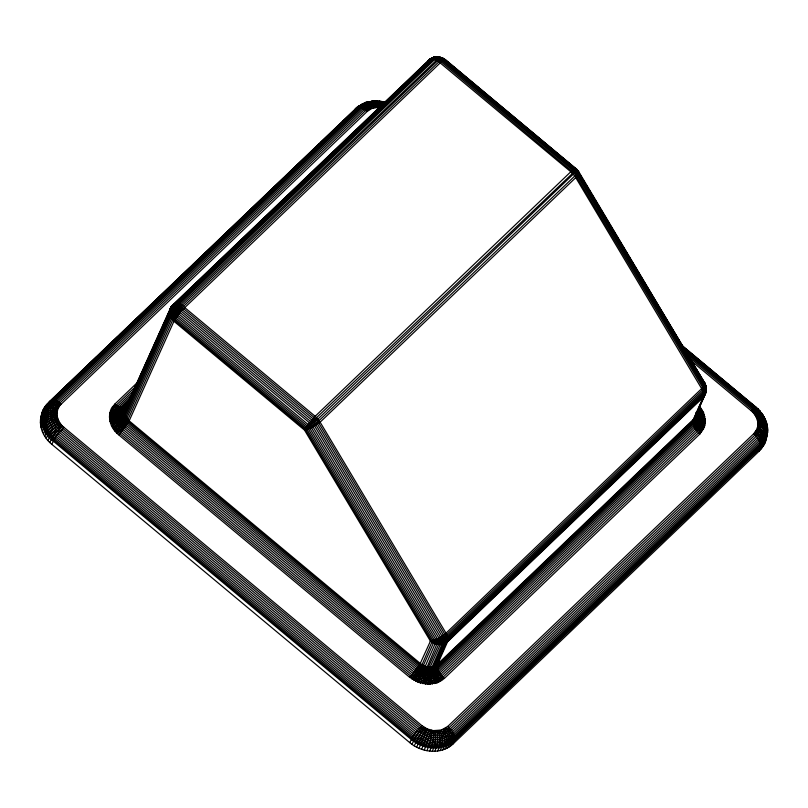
<?xml version="1.0" encoding="UTF-8"?>
<svg xmlns="http://www.w3.org/2000/svg" width="808" height="808" viewBox="0 0 808 808"><rect width="100%" height="100%" fill="white"/><g stroke="black" fill="none" stroke-linecap="round" stroke-linejoin="round"><path stroke-width="1.21" d="M690.103 359.853L751.056 410.656C755.5 414.322 758.55 420.099 757.753 425.957C772.185 429.422 766.529 443.592 758.975 451.298L452.995 743.996C441.087 755.025 421.534 752.642 409.767 742.633L51.763 444.289C42.885 437.158 37.491 424.412 42.077 413.413C43.895 404.646 53.318 395.274 61.145 404.192L367.125 111.494L371.761 108.494L379.538 107.131L381.083 105.767L379.992 101.303L373.629 101.333L377.134 100.939L377.993 101.586L379.538 107.131L377.578 105.656C377.467 102.091 373.478 98.93 370.559 102.131M689.244 357.257L752.137 409.666C759.773 415.363 762.681 427.957 755.086 434.906L449.107 727.604C441.289 734.846 428.442 733.28 420.705 726.705L62.711 428.361C55.065 422.675 52.156 410.07 59.752 403.131L365.731 110.423L372.579 106.505L381.083 105.767M136.36 385.901L116.342 405.05C107.757 412.898 111.039 427.159 119.685 433.593L410.858 676.245C419.604 683.679 434.138 685.457 442.986 677.255L698.617 432.724C705.556 426.412 704.94 415.1 699.183 408.222L699.768 406.576L703.515 412.434L705.445 420.907C701.647 421.665 695.122 418.362 695.961 414.272L701.495 401.95M765.792 421.19L767.014 425.877C767.903 420.907 762.893 418.716 758.823 419.362L757.45 420.524C765.671 419.443 769.357 426.745 767.216 433.866C768.943 428.028 761.166 426.735 757.884 424.17C761.419 423.826 765.651 425.452 767.378 428.735L765.752 437.431L760.752 444.693L454.773 737.401C443.299 748.026 424.452 745.734 413.11 736.078L55.106 437.744C43.895 429.391 39.632 410.898 50.773 400.718L356.752 108.009L358.469 106.525L360.519 106.313L364.256 107.585L368.509 110.322L368.185 108.514C364.459 103.454 357.479 104.596 354.692 109.959L342.855 121.291M767.499 432.926L767.378 428.735M440.855 57.934C438.512 55.419 432.421 56.883 429.836 59.449L171.68 306.212L171.357 307.232L173.195 310.757L177.73 315.282L310.929 426.897L437.986 639.845L438.572 644.542L428.503 666.933L426.695 679.144L426.674 682.619L427.765 684.275L436.936 682.911L444.319 678.457L699.95 433.916L704.425 427.038L705.445 420.907L703.677 419.493L698.062 417.564L695.688 414.262L695.718 415.191M703.717 421.15L705.334 423.008C701.132 422.584 694.516 419.423 695.961 414.272L694.991 417.665L692.971 420.534L437.34 665.065C432.533 669.529 424.634 668.559 419.877 664.519L128.704 421.867L125.482 418.009L124.24 414.443L124.553 410.03L126.381 406.646L124.998 408.383L121.745 409.424L112.302 407.171C106.343 416.171 110.555 428.452 118.554 434.714L409.727 677.367L418.221 682.326L427.765 684.275L428.553 682.679L428.321 675.599L429.149 669.236L440.32 644.592L440.592 642.178L439.643 639.168L312.403 425.927L309.393 422.715L178.8 313.888C177.245 311.474 169.933 308.393 172.649 305.101L428.977 59.903L435.179 56.913L440.703 57.216M767.226 434.219L764.156 443.764M61.145 404.192C54.217 410.545 56.873 422.039 63.842 427.24L421.837 725.584L427.22 728.907L433.3 730.604C434.31 737.462 432.664 744.835 429.634 751.087M577.568 170.902L577.276 170.458L705 383.386L706.364 387.931L705.98 392.496L695.082 417.13L693.284 419.534L437.653 664.075C432.876 668.469 425.089 667.519 420.362 663.53L129.189 420.877C125.028 417.635 122.988 411.131 126.381 406.646C123.594 412.939 116.11 409.292 111.282 408.969L112.635 410.312C116.766 411.706 123.281 412.666 125.593 407.919L125.26 408.424M171.68 306.212C167.801 310.716 169.347 317.857 173.942 321.291L304.535 430.129L430.432 641.138C436.401 641.411 442.38 638.421 446.824 634.512L702.455 389.971C704.798 388.214 707.061 383.568 703.465 381.911L703.839 382.689C707.414 385.901 706.525 392.183 704.354 396.011L694.294 418.403C691.789 423.796 696.92 429.826 701.374 432.391L700.738 430.25C696.122 427.159 691.83 420.655 695.638 415.746C692.759 421.816 700.021 425.584 703.616 428.927L701.607 428.886C698.132 426.563 694.224 423.028 694.597 418.453M763.176 445.824C769.135 439.582 763.974 431.139 756.793 429.361L753.763 433.704L447.784 726.402L441.32 730.048L433.3 730.604L432.007 731.998L430.098 742.32L426.957 750.693M761.742 414.585C762.358 411.11 757.46 412.524 755.763 413.464L755.137 415.221L760.5 414.13L762.803 414.787L765.418 419.645L766.398 423.523L765.55 421.21M377.578 105.656L377.488 107.161L373.458 101.798L371.619 101.232M416.605 747.148L425.2 729.675L425.321 727.968L423.624 728.786L421.766 731.674L414.201 745.804M695.648 416.11L695.749 414.241L697.92 416.352L705.303 418.776L703.677 419.493M426.674 682.619L425.361 684.093C424.149 678.781 426.038 673.074 427.452 667.873L428.503 666.933M576.165 169.266C575.357 166.791 571.953 170.993 570.802 171.761L315.171 416.292L308.323 424.109L304.535 430.129L317.948 419.029L577.478 170.165L445.4 59.64L442.38 57.792L439.37 57.489L177.184 308.06L170.68 317.322L125.482 418.009L121.453 422.14L112.433 427.493L114.716 428.048L117.786 426.321L126.816 418.332L171.569 318.756L178.437 308.989L437.401 60.943L441.592 57.792L442.542 58.55M763.994 416.867L765.61 420.382L763.479 418.079L758.268 417.827L756.126 416.938C758.53 415.706 764.762 414.736 764.489 418.928L761.419 412.787M434.967 751.248L437.603 742.845L437.411 730.735L438.976 732.22C440.4 738.401 440.956 745.35 437.572 751.026M576.76 169.316L316.615 417.595L304.535 430.129L311.605 427.927L320.18 422.109L575.811 177.578C580.306 174.791 578.811 170.347 575.66 168.377M114.716 428.048L113.686 429.452L115.776 429.543L117.241 428.614L122.786 424.18L126.573 419.665L127.917 419.665L123.584 425.139L116.968 430.967L116.766 433.078L118.271 432.32L123.311 427.371L127.937 421.18L127.917 419.665L172.67 320.089L179.75 310.019L438.815 61.862C439.956 61.105 443.329 56.944 444.127 59.388M173.346 304.444C167.973 308.252 170.246 315.888 175.073 319.19L306.788 429.22L433.179 641.057L433.431 643.077L423.372 665.469L415.655 679.447L413.757 680.185L413.979 678.488L421.564 665.741L431.866 642.198L431.735 641.168L305.596 429.745L174.437 320.301C163.186 312.646 174.437 296.152 184.578 307.464L315.171 416.292L319.15 420.544L446.824 634.512L448.026 640.744L437.653 664.075C436.067 669.66 440.421 674.953 444.319 678.457M169.569 311.656L172.326 305.434L173.255 304.959L175.881 305.596L180.911 308.717L312.868 418.645L316.685 422.725L444.289 636.563L445.44 642.542L435.088 665.842C432.431 670.559 435.219 676.468 437.35 680.922L438.996 682.073L438.916 680.185L436.411 675.438L435.068 670.64L435.128 666.661L436.461 665.045L437.865 672.458L442.703 679.831L440.38 679.326C437.593 675.347 434.411 669.953 436.461 665.045L446.824 641.724L445.632 635.553L317.978 421.625L314.039 417.413L183.446 308.585C180.517 306.303 174.659 301.828 171.72 306.252M113.777 426.493L111.383 425.462L119.483 421.998L125.058 417.14L125.26 415.403L170.013 315.817L176.033 307.262L434.593 59.64L438.956 56.883M767.529 431.957L767.196 435.209L765.459 439.37M430.25 666.984L429.664 675.538L430.149 684.245L428.553 682.679M694.991 417.665L695.082 417.13M695.678 415.13L694.941 418.716L692.86 421.675L437.229 666.206C432.28 670.802 424.139 669.802 419.241 665.64L128.068 422.988C123.22 419.382 121.382 411.393 126.189 407C122.372 409.111 117.968 406.343 114.958 403.98L112.302 407.171L113.352 408.878M760.086 412.555L759.853 410.868L756.248 407.373L682.72 346.087M126.573 419.665L126.816 418.332M758.247 410.626L758.348 409.404L757.157 408.929L753.45 410.848L752.591 412.06L759.389 410.646L761.732 413.241M437.35 680.922L436.936 682.911C433.452 678.427 432.371 671.983 433.573 666.438L443.915 643.188L442.824 637.522L315.312 423.816L311.696 419.948L181.103 311.12C171.266 299.364 166.054 310.12 175.841 317.958L308.09 428.553L434.724 640.795L435.098 643.774L418.221 682.326L417.403 680.296L423.432 666.721L423.372 665.469M434.28 667.065L433.573 666.438L432.452 667.66L432.078 673.418L434.755 683.558L435.714 681.538M432.007 731.998L431.24 730.23L424.291 750.097M375.871 105.808L375.498 107.403C373.387 101.949 366.751 99.132 362.752 104.828M695.961 414.272C693.082 420.413 699.89 424.584 704.425 427.038L702.324 427.452M438.976 732.22L439.401 730.493C443.137 736.159 443.572 744.552 440.118 750.592M430.341 59.63C426.129 61.792 434.149 56.409 435.502 57.176M409.727 677.367L419.241 665.64L430.432 641.138C435.148 645.127 442.946 646.077 447.723 641.683L703.354 397.142C706.141 394.567 704.273 390.294 702.728 387.537L574.619 173.478L441.279 61.933C437.805 58.752 430.755 56.398 427.775 61.398L430.482 59.065L429.018 60.297M431.997 58.691L431.654 58.085L428.705 60.206M124.836 413.858L119.907 417.756L111.484 419.948L109.959 421.251C115.332 421.736 122.755 419.261 124.836 413.858L169.589 314.272L174.993 306.586L433.25 59.287L436.067 57.025L437.3 57.025M766.368 438.391L766.661 437.431M767.125 429.159C768.721 424.038 761.55 422.332 757.783 422.352L759.237 420.907M428.28 60.56C431.836 57.247 437.118 60.449 440.209 62.923L570.802 171.761L574.781 176.013L702.455 389.971L703.657 396.203L693.284 419.534C691.699 425.119 696.052 430.422 699.95 433.916M706.091 390.355L705.707 386.174M705.142 394.738L706.384 390.183L705.546 384.84L578.175 171.69L575.165 168.478L444.572 59.64C441.208 56.873 435.128 55.126 431.997 59.125L174.094 306.06L169.407 312.726L124.654 412.302C122.109 418.14 114.514 417.292 109.595 419.12L111.484 419.948M111.282 418.271L109.464 416.989C114.645 416.261 122.816 417.069 124.715 410.777L169.468 311.201L173.336 305.697L430.846 59.186C434.26 55.439 440.481 57.055 443.935 59.944L576.861 171.074L704.637 384.679L706.323 389.193L703.707 393.951L448.087 638.482C443.42 642.653 436.067 643.754 430.432 641.138L437.492 638.936L446.077 633.119L701.697 388.587L704.202 385.567L704.586 382.628M374.195 106.09L373.579 107.848C371.953 105.555 368.781 100.081 365.58 103.192M759.55 425.553L757.753 425.957L757.389 427.695L764.439 432.129L766.701 436.411L764.974 440.572L760.843 445.955L454.864 738.653C443.158 749.501 423.917 747.158 412.332 737.31L54.338 438.966C44.329 431.189 39.188 415.686 46.955 404.636L50.227 403.576L53.075 403.788L57.782 405.444L58.913 406.969C50.47 403.434 42.784 405.192 41.319 415.565M56.994 406.727L58.105 408.535C53.661 407.232 47.773 405.596 44.056 409.333C39.481 420.291 44.854 432.987 53.702 440.087L411.696 738.431C423.422 748.4 442.895 750.773 454.752 739.795L760.732 447.087L765.893 439.582M440.653 731.937L441.32 730.048C444.693 735.906 446.339 743.855 442.572 749.965M46.248 438.512C48.298 432.24 53.651 427.876 59.085 424.564L59.762 422.675C53.318 424.968 46.995 429.624 44.773 436.37M115.776 429.543L115.13 431.321L116.968 430.967M423.432 666.721L425.028 666.166L425.412 667.438L420.564 683.114L419.201 681.023M695.638 415.746C694.981 420.897 700.98 423.574 704.99 425.059L702.899 425.947M40.784 417.807C42.137 410.555 51.631 408.989 57.156 411.939C51.045 412.514 42.006 412.131 40.471 420.099M46.147 406.495L49.217 401.829L355.894 108.474C359.712 106.363 364.115 109.13 367.125 111.494M47.743 404.808L49.904 401.172M40.4 422.433C42.026 414.827 50.682 413.959 57.025 413.726L55.287 412.474M40.562 424.796C42.289 417.524 50.621 415.423 57.115 415.554L55.611 417.12C49.571 417.877 42.551 420.584 40.956 427.169M41.582 429.533C43.268 423.008 49.995 419.948 56.015 418.665L58.004 419.19C52.055 422.099 44.268 424.473 42.43 431.866M43.491 434.149C45.531 427.099 52.54 423.584 58.782 420.968L56.58 420.2M47.914 440.552L51.399 434.138L60.186 425.907L60.943 424.311L59.085 424.564M49.763 442.491L54.116 434.734L62.317 425.836L60.186 425.907M51.763 444.289L56.005 436.431L63.842 427.24M126.896 405.505L171.993 305.808L311.736 422.422L314.736 426.22L441.259 638.391L442.319 641.734L442.016 644.43L431.199 669.075L430.977 675.387L432.492 684.002L430.411 682.598M129.967 399.788L131.502 396.354M135.623 387.194L138.703 380.326M143.854 368.882L144.885 366.59M146.935 362.014L148.48 358.58M153.621 347.137L155.681 342.562M158.257 336.835L159.802 333.401M164.943 321.958L165.973 319.665M118.554 434.714L124.331 428.291L128.704 421.867L173.942 321.291L181.103 311.12L440.209 62.923C441.36 62.165 444.764 57.954 445.561 60.428M409.767 742.633L413.999 734.775L421.837 725.584M411.918 744.299L416.938 734.906L423.513 726.857L423.624 728.786M419.089 748.319L427.22 728.907L425.2 729.675M421.665 749.299L429.21 729.664L430.25 731.614M432.31 751.268L434.522 745.814L435.502 739.451L435.371 730.765L433.765 732.26M444.935 749.137C449.036 742.936 446.137 735.371 443.137 729.402L445.279 730.311C448.551 735.472 450.985 742.532 447.167 748.117M449.268 746.915C453.197 741.36 450.298 734.341 446.662 729.513L446.39 727.574C451.601 731.412 455.449 739.572 451.218 745.542M452.995 743.996C457.479 737.896 452.672 730.462 447.784 726.402M702.495 399.718L706.273 391.082L706.111 388.183M758.975 451.298C763.459 445.188 758.651 437.764 753.763 433.704M760.57 449.601C765.338 443.339 759.51 436.593 754.975 432.381L757.066 432.593C761.813 435.764 766.287 442.36 761.974 447.773M124.866 409.212C122.856 413.343 116.12 412.959 112.059 411.817L109.908 412.848C114.776 414.322 122.624 414.888 125.038 409.303L170.347 308.343L172.144 305.929L171.134 307.03L171.235 309.676L175.427 315.484L309.474 427.775L436.33 640.38L436.815 644.259L425.089 671.822L422.948 683.709L424.786 682.417M42.077 413.413C44.47 404.495 52.005 397.253 59.933 405.515L57.782 405.444M754.662 412.12L753.955 413.585L755.763 413.464M169.791 309.727L174.205 303.98M422.483 666.267L421.796 664.59L420.695 665.156L411.676 678.851L413.979 678.488M360.509 105.848L361.62 104.424L367.519 102.162M358.419 107.05L362.368 104.04M356.469 108.423L358.469 106.525M126.886 406.343L127.391 405.515M43.521 410.201L44.056 409.333M436.663 665.661L437.653 664.075M381.134 102.465L382.406 101.657L382.871 104.737C376.417 103.525 369.185 104.888 364.317 109.514L58.338 402.212C50.096 409.747 53.247 423.412 61.539 429.593L419.544 727.937C427.927 735.068 441.865 736.765 450.349 728.907L756.328 436.209C764.57 428.674 761.419 414.999 753.127 408.828L687.335 353.995M111.827 421.614L110.565 423.372C116.14 422.816 122.069 420.19 125.26 415.403L124.432 415.352M127.048 405.111C119.443 409.484 119.483 420.614 126.402 425.523L417.574 668.176C423.028 672.822 432.098 673.923 437.613 668.812L693.244 424.271L695.91 420.049L696.052 413.938L698.789 415.585L701.546 416.1L703.132 416.16L704.344 414.524L697.304 413.949L695.981 412.393L699.112 413.1L703.515 412.434L701.182 411.272L697.264 411.747C700.354 417.009 699.869 424.362 695.244 428.594L439.613 673.135C432.664 679.568 421.251 678.185 414.373 672.337L122.089 428.684L118.564 424.109L117.029 420.271L116.574 416.352L117.21 412.585L119.695 408.191L130.583 397.688M131.916 394.516L119.18 406.707C111.858 413.393 114.665 425.564 122.038 431.048L413.211 673.7C420.665 680.053 433.068 681.558 440.613 674.569L696.244 430.038C701.708 425.059 701.758 416.241 697.637 410.413L700.253 409.717L701.223 408.444L699.183 408.222M47.106 404.354L61.459 390.466M125.331 407.464C120.291 412.07 122.22 420.433 127.29 424.21L418.463 666.863C423.594 671.236 432.129 672.276 437.32 667.459L692.951 422.927L695.466 418.948L695.799 414.181M64.186 387.85L96.97 356.49M99.707 353.884L117.918 336.461M119.736 334.714L132.492 322.523M134.31 320.776L154.348 301.616M157.075 299L189.86 267.64M192.587 265.024L247.228 212.757M249.965 210.141L283.659 177.912M285.476 176.164L319.17 143.935M320.998 142.198L340.118 123.897M114.958 403.98L137.703 382.224M134.138 390.294L117.766 405.959C109.817 413.221 112.857 426.412 120.857 432.361L412.029 675.013C420.12 681.901 433.563 683.538 441.744 675.953L697.375 431.421C703.303 426.018 703.354 416.463 698.88 410.141M130.098 399.788L121.099 408.474L118.503 413.656L119.008 420.816L123.311 427.371L415.504 670.943C421.837 676.326 432.361 677.609 438.774 671.68L694.395 427.139C698.304 423.554 699.072 417.463 696.829 412.767M127.715 403.424C118.665 408 117.039 420.968 125.412 426.897L416.585 669.549C422.443 674.529 432.179 675.71 438.098 670.226L693.729 425.685L696.88 420.109L696.415 413.484M126.27 406.99C122.574 410.525 117.281 407.272 113.534 405.505L114.221 407.515M428.573 60.297C432.24 56.297 438.633 57.873 442.269 61.095L575.528 172.559L703.566 386.527L705.556 392.799L703.657 396.203L448.026 640.744C443.673 644.764 436.976 644.592 431.866 642.198M751.056 410.656C752.208 409.888 755.611 405.687 756.419 408.161M56.015 418.665L57.449 417.382L55.611 417.12M430.028 59.065C426.988 61.761 433.512 56.277 435.391 56.984M355.197 109.13L360.338 105.202M428.977 60.075L433.654 57.408L435.502 57.499M378.871 101.505L382.154 101.485M703.475 417.827L704.94 416.645L703.132 416.16M430.502 667.974L431.957 666.822L432.452 667.66M417.403 680.296L415.938 681.346L415.655 679.447M429.048 60.206L430.482 59.206M701.182 411.272L702.475 410.403L700.253 409.717M758.268 417.827L756.894 418.706L758.823 419.362M124.109 412.636L124.654 412.302M425.412 667.438L426.755 666.65L427.452 667.873M358.904 106.222L363.226 104.01M363.822 103.424C367.226 101.788 370.418 105.787 371.761 108.494L369.559 107.717L366.256 104.848L363.216 103.899L357.762 107.747L51.783 400.455C40.956 410.343 45.107 428.311 56.005 436.431L413.999 734.775C425.018 744.148 443.339 746.38 454.49 736.048L760.469 443.35C765.812 438.35 767.994 430.492 766.378 423.402M361.62 104.424L364.519 103.06M431.068 58.408L437.077 57.54L443.168 60.428L576.286 171.751L704.202 385.567L706.091 391.516L703.778 395.132L448.147 639.663C443.42 643.915 435.785 644.309 430.432 641.138L433.179 641.057M431.735 641.168L432.967 640.663M384.416 102.131L384.931 103.232M55.489 410.959L57.52 410.201C34.269 400.839 40.743 434.037 53.207 441.077L411.211 739.421C422.978 749.43 442.531 751.814 454.439 740.785L760.419 448.087C768.691 443.279 763.722 432.371 755.985 430.927L757.066 432.593M304.535 430.129L310.929 426.897L319.15 420.544L574.781 176.013L578.175 171.69L577.316 169.912M759.348 427.068L757.389 427.695L756.793 429.361L757.843 431.31M125.058 417.14L125.927 416.898L125.998 418.847M366.145 102.606L369.832 101.576M112.635 410.312L110.484 410.858L112.059 411.817M124.321 410.878L124.715 410.777C121.685 415.857 114.686 415.312 109.565 414.898L111.241 416.615M127.937 421.18L129.189 420.877M372.205 101.172L368.559 101.98L371.064 101.555M374.134 101.02L374.649 100.96M433.532 642.178L430.432 641.138C436.391 642.299 442.895 639.865 447.42 635.886L703.041 391.345L705.768 387.002L705.313 384.123M377.578 101.131C370.842 100.919 363.863 102.99 358.914 107.696L52.934 400.394C42.501 409.929 46.49 427.24 56.994 435.058L414.989 733.401C425.614 742.441 443.259 744.582 453.995 734.634L759.975 441.936C767.62 434.967 767.852 422.685 762.227 414.413M431.826 641.37L433.341 641.441M431.916 641.734L440.4 641.219L447.834 637.219L703.465 392.678L705.808 389.284L706.182 386.971L703.677 382.305M376.69 101L379.992 101.303M379.265 101.182L382.406 101.657M382.76 102.747C375.356 101.353 367.084 102.909 361.499 108.211L55.52 400.909C46.086 409.535 49.702 425.2 59.196 432.27L417.191 730.614C426.806 738.785 442.764 740.734 452.48 731.725L758.46 439.027C767.903 430.401 764.287 414.736 754.793 407.666L683.194 347.995M382.851 103.636C375.902 102.333 368.135 103.798 362.893 108.767L56.913 401.475C48.056 409.565 51.449 424.261 60.368 430.906L418.362 729.25C427.381 736.916 442.36 738.744 451.48 730.291L757.47 437.593C766.327 429.492 762.934 414.797 754.015 408.161L684.356 350.096M431.886 641.562L433.462 641.825M439.098 57.136L444.127 58.903M381.851 101.555L384.81 102.192M384.911 102.596C376.488 100.343 366.66 101.697 360.166 107.848L54.187 400.556C44.218 409.656 48.036 426.2 58.065 433.664L416.059 732.008C426.21 740.633 443.067 742.693 453.328 733.189L759.308 440.481C768.59 432.038 765.994 416.686 757.157 408.929M381.507 101.889L383.255 102.283M700.738 430.25L702.596 430.725L701.607 428.886M431.926 641.905L433.553 642.511M438.916 680.185L440.926 681.043L440.38 679.326M368.185 108.514L370.064 109.322L369.559 107.717M431.906 642.057L433.512 642.815M446.662 729.513L444.834 728.584L445.279 730.311M442.067 57.701L445.561 59.944M577.811 170.538L578.942 172.185M55.247 414.009L57.115 415.554M445.067 59.54L576.155 168.771M681.912 345.582L756.419 407.666M681.891 346.087L757.732 409.343M435.371 730.765L437.259 732.371M755.914 407.272L758.348 409.404M757.783 422.352L759.601 424.018M703.96 383.063L705.677 385.527M757.732 408.899L760.126 411.272M758.389 409.939L761.843 413.848M576.599 169.226L577.478 170.165M759.389 410.646L764.56 418.14M762.803 414.787L763.156 415.302M578.7 171.619L704.829 383.194M578.861 173.064L580.154 175.235M581.447 177.396L583.386 180.638M585.315 183.891L586.608 186.052M588.547 189.294L589.84 191.466M591.133 193.627L593.062 196.869M595.001 200.121L596.294 202.283M598.233 205.525L599.526 207.696M600.809 209.858L602.748 213.1M604.041 215.271L609.202 223.927M610.495 226.088L612.434 229.331M613.726 231.502L615.666 234.744M617.595 237.996L618.888 240.158M620.827 243.4L622.12 245.571M623.412 247.733L625.341 250.975M627.281 254.227L628.574 256.389M630.513 259.631L631.805 261.802M633.088 263.964L635.027 267.206M636.32 269.377L641.481 278.033M642.774 280.194L644.713 283.436M646.006 285.608L651.167 294.264M661.5 311.575L663.439 314.817M665.368 318.069L666.661 320.231M668.6 323.473L669.893 325.644M671.185 327.806L673.115 331.048M675.054 334.3L676.346 336.461M678.286 339.714L679.579 341.875M680.861 344.036L682.8 347.288M684.74 350.531L686.032 352.692M687.962 355.944L689.254 358.106M691.194 361.348L692.486 363.519M693.779 365.681L695.718 368.923M697.647 372.175L698.94 374.336M700.879 377.578L702.172 379.75M705 383.386L705.323 384.103M764.994 419.009L766.438 422.675M766.842 424.17L767.055 424.998M420.362 663.53L420.695 665.156M767.216 426.452L767.57 430.593M435.088 665.842L435.128 666.661"/></g></svg>
